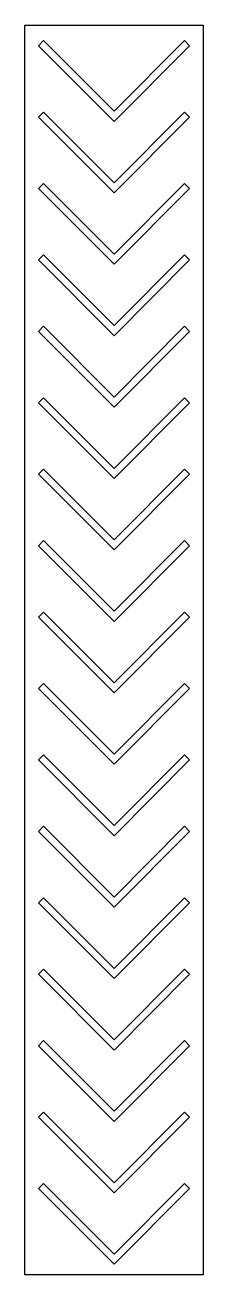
# Model space of a CAD drawing. Header units: millimetres. Extents: x 850 to 900, y 0 to 350.
import ezdxf

# ---------------------------------------------------------------- set-up
doc = ezdxf.new("R2010")
doc.units = ezdxf.units.MM
doc.layers.get('0').update_dxf_attribs({"linetype": 'CONTINUOUS'})

msp = doc.modelspace()

# ---------------------------------------------------------------- linework, layer by layer
for points in [[(850, 0), (850, 350), (900, 350), (900, 0)], [(855.2, 345.63), (853.79, 344.21), (875, 323), (896.21, 344.21), (894.8, 345.63), (875, 325.83)], [(855.2, 325.63), (853.79, 324.21), (875, 303), (896.21, 324.21), (894.8, 325.63), (875, 305.83)], [(855.2, 305.63), (853.79, 304.21), (875, 283), (896.21, 304.21), (894.8, 305.63), (875, 285.83)], [(855.2, 285.63), (853.79, 284.21), (875, 263), (896.21, 284.21), (894.8, 285.63), (875, 265.83)], [(855.2, 265.63), (853.79, 264.21), (875, 243), (896.21, 264.21), (894.8, 265.63), (875, 245.83)], [(855.2, 245.63), (853.79, 244.21), (875, 223), (896.21, 244.21), (894.8, 245.63), (875, 225.83)], [(855.2, 225.63), (853.79, 224.21), (875, 203), (896.21, 224.21), (894.8, 225.63), (875, 205.83)], [(855.2, 205.63), (853.79, 204.21), (875, 183), (896.21, 204.21), (894.8, 205.63), (875, 185.83)], [(855.2, 185.63), (853.79, 184.21), (875, 163), (896.21, 184.21), (894.8, 185.63), (875, 165.83)], [(855.2, 165.63), (853.79, 164.21), (875, 143), (896.21, 164.21), (894.8, 165.63), (875, 145.83)], [(855.2, 145.63), (853.79, 144.21), (875, 123), (896.21, 144.21), (894.8, 145.63), (875, 125.83)], [(855.2, 125.63), (853.79, 124.21), (875, 103), (896.21, 124.21), (894.8, 125.63), (875, 105.83)], [(855.2, 105.63), (853.79, 104.21), (875, 83), (896.21, 104.21), (894.8, 105.63), (875, 85.83)], [(855.2, 85.63), (853.79, 84.21), (875, 63), (896.21, 84.21), (894.8, 85.63), (875, 65.83)], [(855.2, 65.63), (853.79, 64.21), (875, 43), (896.21, 64.21), (894.8, 65.63), (875, 45.83)], [(855.2, 45.63), (853.79, 44.21), (875, 23), (896.21, 44.21), (894.8, 45.63), (875, 25.83)], [(855.2, 25.63), (853.79, 24.21), (875, 3), (896.21, 24.21), (894.8, 25.63), (875, 5.83)]]:
    msp.add_lwpolyline(points, close=True)

doc.saveas('drawing.dxf')
